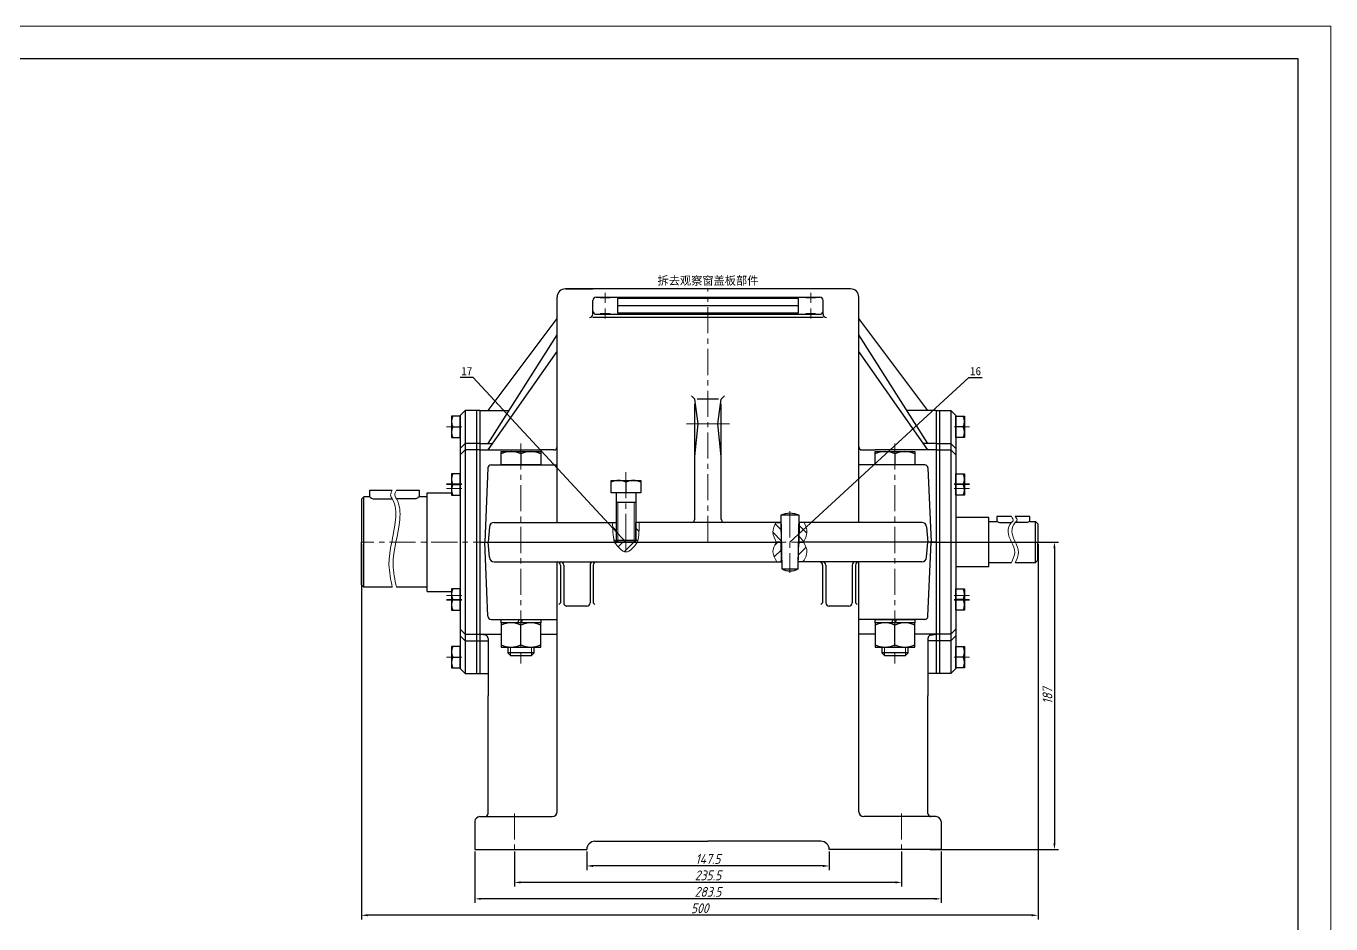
# Model space of a CAD drawing. Header units: millimetres. Extents: x 0 to 841, y 0 to 594.
# Drawn here: x 444.2 to 841, y 321 to 594 of the extents above; entities that cross this region are included whole.
import ezdxf
from ezdxf import colors
from ezdxf.entities.mleader import LeaderData, LeaderLine
from ezdxf.enums import TextEntityAlignment as Align
from ezdxf.math import Vec2, Vec3

# ---------------------------------------------------------------- set-up
doc = ezdxf.new("R2010")
doc.units = ezdxf.units.MM
doc.header["$LTSCALE"] = 0.25
doc.linetypes.add('CENTER', pattern=[50.8, 31.75, -6.35, 6.35, -6.35])
for name, color, linetype, lineweight in [('中心线', 1, 'CENTER', 15), ('剖面线', 4, 'Continuous', 15), ('尺寸', 3, 'Continuous', 15), ('文字', 7, 'Continuous', 15), ('标注', 7, 'Continuous', 15), ('粗实线', 7, 'Continuous', 30), ('细实线', 7, 'Continuous', 15)]:
    doc.layers.add(name, color=color, linetype=linetype, lineweight=lineweight)
doc.styles.add('fansong', font='simfang.ttf')
doc.styles.add('gbeitc', font='gbeitc.shx', dxfattribs={"bigfont": 'gbcbig.shx'})
doc.styles.get("Standard").update_dxf_attribs({"font": ''})
doc.styles.get('Standard').set_extended_font_data('SimSun')
doc.dimstyles.new('gbeitc', dxfattribs={"dimtxt": 3, "dimasz": 1.875, "dimexe": 1.25, "dimexo": 0.625, "dimtad": 1, "dimdec": 3, "dimlfac": 2, "dimdsep": 46, "dimtxsty": 'gbeitc', "dimcen": 2.5, "dimadec": 0, "dimazin": 0, "dimtfac": 1, "dimtdec": 3, "dimtmove": 0, "dimatfit": 3, "dimfxl": 1, "dimarcsym": 0})

# ---------------------------------------------------------------- blocks, each defined once
blk = doc.blocks.new('*D270')
at = {"layer": 'Defpoints', "color": 0, "transparency": 16777216}
for p in [(546.17, 437.08), (751.92, 437.08), (546.17, 323.58)]:
    blk.add_point(p, dxfattribs=at)
at = {"layer": '尺寸', "color": 0, "lineweight": -2, "transparency": 16777216}
for p, q in [((546.17, 436.46), (546.17, 322.33)), ((751.92, 436.46), (751.92, 322.33)), ((750.04, 323.58), (548.04, 323.58))]:
    blk.add_line(p, q, dxfattribs=at)
at = {"layer": '尺寸', "color": 0, "transparency": 16777216}
for points in [[(548.04, 323.9), (548.04, 323.27), (546.17, 323.58)], [(750.04, 323.9), (750.04, 323.27), (751.92, 323.58)]]:
    blk.add_solid(points, dxfattribs=at)
at = {"layer": '尺寸', "color": 0, "transparency": 16777216, "insert": (649.04, 325.71), "char_height": 3, "attachment_point": 5, "style": 'gbeitc'}
blk.add_mtext('500', dxfattribs=at)
blk = doc.blocks.new('*D271')
at = {"layer": 'Defpoints', "color": 0, "transparency": 16777216}
for p in [(718.42, 437.08), (718.42, 343.58), (756.92, 343.58)]:
    blk.add_point(p, dxfattribs=at)
at = {"layer": '尺寸', "color": 0, "lineweight": -2, "transparency": 16777216}
for p, q in [((719.04, 437.08), (758.17, 437.08)), ((756.92, 435.21), (756.92, 345.46)), ((719.04, 343.58), (758.17, 343.58))]:
    blk.add_line(p, q, dxfattribs=at)
at = {"layer": '尺寸', "color": 0, "transparency": 16777216}
for points in [[(756.6, 435.21), (757.23, 435.21), (756.92, 437.08)], [(756.6, 345.46), (757.23, 345.46), (756.92, 343.58)]]:
    blk.add_solid(points, dxfattribs=at)
at = {"layer": '尺寸', "color": 0, "transparency": 16777216, "insert": (754.79, 390.33), "char_height": 3, "attachment_point": 5, "rotation": 90, "style": 'gbeitc'}
blk.add_mtext('187', dxfattribs=at)
blk = doc.blocks.new('*D272')
at = {"layer": 'Defpoints', "color": 0, "transparency": 16777216}
for p in [(614.67, 343.58), (688.42, 343.58), (614.67, 338.58)]:
    blk.add_point(p, dxfattribs=at)
at = {"layer": '尺寸', "color": 0, "lineweight": -2, "transparency": 16777216}
for p, q in [((614.67, 342.96), (614.67, 337.33)), ((688.42, 342.96), (688.42, 337.33)), ((686.54, 338.58), (616.54, 338.58))]:
    blk.add_line(p, q, dxfattribs=at)
at = {"layer": '尺寸', "color": 0, "transparency": 16777216}
for points in [[(616.54, 338.9), (616.54, 338.27), (614.67, 338.58)], [(686.54, 338.9), (686.54, 338.27), (688.42, 338.58)]]:
    blk.add_solid(points, dxfattribs=at)
at = {"layer": '尺寸', "color": 0, "transparency": 16777216, "insert": (651.54, 340.71), "char_height": 3, "attachment_point": 5, "style": 'gbeitc'}
blk.add_mtext('147.5', dxfattribs=at)
blk = doc.blocks.new('*D273')
at = {"layer": 'Defpoints', "color": 0, "transparency": 16777216}
for p in [(592.67, 343.58), (710.42, 343.58), (592.67, 333.58)]:
    blk.add_point(p, dxfattribs=at)
at = {"layer": '尺寸', "color": 0, "lineweight": -2, "transparency": 16777216}
for p, q in [((592.67, 342.96), (592.67, 332.33)), ((710.42, 342.96), (710.42, 332.33)), ((708.54, 333.58), (594.54, 333.58))]:
    blk.add_line(p, q, dxfattribs=at)
at = {"layer": '尺寸', "color": 0, "transparency": 16777216}
for points in [[(594.54, 333.9), (594.54, 333.27), (592.67, 333.58)], [(708.54, 333.9), (708.54, 333.27), (710.42, 333.58)]]:
    blk.add_solid(points, dxfattribs=at)
at = {"layer": '尺寸', "color": 0, "transparency": 16777216, "insert": (651.54, 335.71), "char_height": 3, "attachment_point": 5, "style": 'gbeitc'}
blk.add_mtext('235.5', dxfattribs=at)
blk = doc.blocks.new('*D274')
at = {"layer": 'Defpoints', "color": 0, "transparency": 16777216}
for p in [(580.67, 343.58), (722.42, 343.58), (580.67, 328.58)]:
    blk.add_point(p, dxfattribs=at)
at = {"layer": '尺寸', "color": 0, "lineweight": -2, "transparency": 16777216}
for p, q in [((580.67, 342.96), (580.67, 327.33)), ((722.42, 342.96), (722.42, 327.33)), ((720.54, 328.58), (582.54, 328.58))]:
    blk.add_line(p, q, dxfattribs=at)
at = {"layer": '尺寸', "color": 0, "transparency": 16777216}
for points in [[(582.54, 328.9), (582.54, 328.27), (580.67, 328.58)], [(720.54, 328.9), (720.54, 328.27), (722.42, 328.58)]]:
    blk.add_solid(points, dxfattribs=at)
at = {"layer": '尺寸', "color": 0, "transparency": 16777216, "insert": (651.54, 330.71), "char_height": 3, "attachment_point": 5, "style": 'gbeitc'}
blk.add_mtext('283.5', dxfattribs=at)
blk = doc.blocks.new('_None')

msp = doc.modelspace()

# ---------------------------------------------------------------- hatches: boundary and pattern name
at = {"layer": '剖面线'}
h = msp.add_hatch(dxfattribs=at)
h.set_pattern_fill('ANSI31', color=256, scale=0.75, angle=90, style=0)
edge = h.paths.add_edge_path(flags=16)
edge.add_line((623.60417, 437.08333), (623.06147, 437.08333))
edge.add_arc((650.06147, 442.35417), 27.50967, 178.4811496, 191.0461338, ccw=False)
edge.add_line((622.56147, 443.08333), (623.60417, 443.08333))
edge.add_line((623.60417, 443.08333), (623.60417, 437.68333))
edge.add_line((623.60417, 437.68333), (623.60417, 437.08333))
h = msp.add_hatch(dxfattribs=at)
h.set_pattern_fill('ANSI31', color=256, scale=0.75, angle=90, style=0)
edge = h.paths.add_edge_path(flags=16)
edge.add_line((629.60417, 437.68333), (629.60417, 443.08333))
edge.add_line((629.60417, 443.08333), (630.64686, 443.08333))
edge.add_arc((603.14686, 442.35417), 27.50967, -11.0461338, 1.5188504, ccw=False)
edge.add_line((630.14686, 437.08333), (629.60417, 437.08333))
edge.add_line((629.60417, 437.08333), (629.60417, 437.68333))
h = msp.add_hatch(dxfattribs=at)
h.set_pattern_fill('ANSI31', color=256, scale=0.75, angle=90, style=0)
edge = h.paths.add_edge_path(flags=16)
edge.add_line((672.19617, 443.08333), (673.69617, 443.08333))
edge.add_line((673.69617, 443.08333), (673.81617, 437.08333))
edge.add_line((673.81617, 437.08333), (672.31617, 437.08333))
edge.add_spline(control_points=[(672.31617, 437.08333), (671.82551, 438.08045), (670.84976, 440.0634), (671.74907, 442.08052), (672.19617, 443.08333)], knot_values=[0, 0, 0, 0, 6.323192496, 12.57478701, 12.57478701, 12.57478701, 12.57478701], degree=3, periodic=0)
h = msp.add_hatch(dxfattribs=at)
h.set_pattern_fill('ANSI31', color=256, scale=0.75, angle=90, style=0)
edge = h.paths.add_edge_path(flags=16)
edge.add_line((680.76217, 443.08333), (679.26217, 443.08333))
edge.add_line((679.26217, 443.08333), (679.14217, 437.08333))
edge.add_line((679.14217, 437.08333), (680.64217, 437.08333))
edge.add_spline(control_points=[(680.64217, 437.08333), (681.13228, 438.08046), (682.10696, 440.06342), (681.20873, 442.08052), (680.76217, 443.08333)], knot_values=[0, 0, 0, 0, 6.322512077, 12.573501191, 12.573501191, 12.573501191, 12.573501191], degree=3, periodic=0)
h = msp.add_hatch(dxfattribs=at)
h.set_pattern_fill('ANSI31', color=256, scale=0.75, style=0)
edge = h.paths.add_edge_path(flags=16)
edge.add_spline(control_points=[(630.14686, 437.08333), (628.96596, 435.58333), (626.60417, 432.58333), (624.24237, 435.58333), (623.06147, 437.08333)], knot_values=[0, 0, 0, 0, 9.284541731, 18.569083462, 18.569083462, 18.569083462, 18.569083462], degree=3, periodic=0)
edge.add_line((623.06147, 437.08333), (630.14686, 437.08333))
h = msp.add_hatch(dxfattribs=at)
h.set_pattern_fill('ANSI31', color=256, scale=0.75, style=0)
edge = h.paths.add_edge_path(flags=16)
edge.add_line((672.43617, 431.08333), (673.93617, 431.08333))
edge.add_line((673.93617, 431.08333), (673.81617, 437.08333))
edge.add_line((673.81617, 437.08333), (672.31617, 437.08333))
edge.add_spline(control_points=[(672.31617, 437.08333), (671.81004, 436.08024), (670.7914, 434.0614), (671.88563, 432.08016), (672.43617, 431.08333)], knot_values=[0, 0, 0, 0, 6.322512077, 12.724750202, 12.724750202, 12.724750202, 12.724750202], degree=3, periodic=0)
h = msp.add_hatch(dxfattribs=at)
h.set_pattern_fill('ANSI31', color=256, scale=0.75, style=0)
edge = h.paths.add_edge_path(flags=16)
edge.add_line((680.52217, 431.08333), (679.02217, 431.08333))
edge.add_line((679.02217, 431.08333), (679.14217, 437.08333))
edge.add_line((679.14217, 437.08333), (680.64217, 437.08333))
edge.add_spline(control_points=[(680.64217, 437.08333), (681.14883, 436.08024), (682.16855, 434.06139), (681.07325, 432.08016), (680.52217, 431.08333)], knot_values=[0, 0, 0, 0, 6.323192496, 12.726183414, 12.726183414, 12.726183414, 12.726183414], degree=3, periodic=0)

# ---------------------------------------------------------------- linework, layer by layer
at = {"layer": '中心线'}
for p, q in [((620.29167, 512.85355), (620.29167, 509.85355)), ((651.54167, 437.08333), (651.54167, 514.08333)), ((682.79167, 512.85355), (682.79167, 509.85355)), ((621.79167, 511.35355), (618.79167, 511.35355)), ((620.29167, 508.07094), (620.29167, 505.07094)), ((684.29167, 511.35355), (681.29167, 511.35355)), ((682.79167, 508.07094), (682.79167, 505.07094)), ((621.79167, 506.57094), (618.79167, 506.57094)), ((684.29167, 506.57094), (681.29167, 506.57094)), ((651.54167, 473.08333), (645.04167, 473.08333)), ((658.04167, 473.08333), (651.54167, 473.08333)), ((572.01667, 472.08333), (576.66667, 472.08333)), ((731.06667, 472.08333), (726.41667, 472.08333)), ((594.66667, 467.08333), (594.66667, 400.13333)), ((708.41667, 467.08333), (708.41667, 400.13333)), ((626.60417, 458.33333), (626.60417, 434.58333)), ((572.01667, 454.761), (576.66667, 454.761)), ((572.01667, 454.58333), (576.66667, 454.58333)), ((572.01667, 453.34679), (576.66667, 453.34679)), ((731.06667, 454.761), (726.41667, 454.761)), ((731.06667, 454.58333), (726.41667, 454.58333)), ((731.06667, 453.34679), (726.41667, 453.34679)), ((676.47917, 446.43333), (676.47917, 427.73333)), ((626.60417, 436.08333), (626.60417, 444.08333)), ((651.54167, 437.08333), (546.16667, 437.08333)), ((651.54167, 437.08333), (751.91667, 437.08333)), ((572.01667, 420.81988), (576.66667, 420.81988)), ((731.06667, 420.81988), (726.41667, 420.81988)), ((572.01667, 419.58333), (576.66667, 419.58333)), ((572.01667, 419.40566), (576.66667, 419.40566)), ((731.06667, 419.58333), (726.41667, 419.58333)), ((731.06667, 419.40566), (726.41667, 419.40566)), ((572.01667, 402.08333), (576.66667, 402.08333)), ((731.06667, 402.08333), (726.41667, 402.08333)), ((592.66667, 354.58333), (592.66667, 342.58333)), ((710.41667, 354.58333), (710.41667, 342.58333))]:
    msp.add_line(p, q, dxfattribs=at)
at = {"layer": '文字'}
for p, q in [((841, 594), (0, 594)), ((841, 0), (841, 594))]:
    msp.add_line(p, q, dxfattribs=at)
at = {"layer": '粗实线'}
for p, q in [((831, 584), (25, 584)), ((831, 10), (831, 584)), ((608.16667, 514.08333), (616.54167, 514.08333)), ((694.91667, 514.08333), (608.16667, 514.08333)), ((694.91667, 514.08333), (686.54167, 514.08333)), ((605.66667, 443.08333), (605.66667, 511.58333)), ((616.54167, 506.35355), (616.54167, 510.57094)), ((617.54167, 511.57094), (685.54167, 511.57094)), ((679.04167, 511.13616), (624.04167, 511.13616)), ((624.04167, 511.13616), (624.04167, 506.78834)), ((679.04167, 508.96225), (624.04167, 508.96225)), ((679.04167, 506.78834), (679.04167, 511.13616)), ((686.54167, 506.35355), (686.54167, 510.57094)), ((697.41667, 443.08333), (697.41667, 511.58333)), ((584.66667, 477.08333), (605.66667, 505.08333)), ((686.54167, 505.35355), (616.54167, 505.35355)), ((617.54167, 506.35355), (685.54167, 506.35355)), ((624.04167, 506.78834), (679.04167, 506.78834)), ((718.41667, 477.08333), (697.41667, 505.08333)), ((584.66667, 467.08333), (605.66667, 500.08333)), ((718.41667, 467.08333), (697.41667, 500.08333)), ((584.66667, 465.08333), (605.66667, 495.08333)), ((584.66667, 465.08333), (605.66667, 495.08333)), ((718.41667, 465.08333), (697.41667, 495.08333)), ((718.41667, 465.08333), (697.41667, 495.08333)), ((647.54167, 480.58333), (646.54167, 481.58333)), ((648.54167, 473.08333), (647.54167, 480.58333)), ((651.54167, 480.58333), (648.29167, 480.58333)), ((654.79167, 480.58333), (651.54167, 480.58333)), ((654.54167, 473.08333), (655.54167, 480.58333)), ((655.54167, 480.58333), (656.54167, 481.58333)), ((577.66667, 477.08333), (576.16667, 475.58333)), ((581.16667, 477.08333), (577.66667, 477.08333)), ((577.66667, 477.08333), (577.66667, 397.08333)), ((582.16667, 477.08333), (581.16667, 477.08333)), ((581.16667, 477.08333), (581.16667, 397.08333)), ((582.16667, 477.08333), (591.0303, 477.08333)), ((582.16667, 477.08333), (582.16667, 437.08333)), ((647.54167, 444.08333), (647.54167, 479.08333)), ((655.54167, 444.08333), (655.54167, 479.08333)), ((720.91667, 477.08333), (712.05303, 477.08333)), ((720.91667, 477.08333), (720.91667, 437.08333)), ((720.91667, 477.08333), (721.91667, 477.08333)), ((721.91667, 477.08333), (725.41667, 477.08333)), ((721.91667, 477.08333), (721.91667, 397.08333)), ((725.41667, 477.08333), (726.91667, 475.58333)), ((725.41667, 477.08333), (725.41667, 397.08333)), ((576.16667, 475.33333), (573.51667, 475.33333)), ((573.51667, 475.33333), (573.51667, 468.83333)), ((576.16667, 475.58333), (576.16667, 398.58333)), ((576.16667, 472.08333), (576.16667, 475.33333)), ((647.54167, 463.08333), (648.54167, 473.08333)), ((655.54167, 463.08333), (654.54167, 473.08333)), ((726.91667, 475.58333), (726.91667, 398.58333)), ((726.91667, 472.08333), (726.91667, 475.33333)), ((726.91667, 475.33333), (729.56667, 475.33333)), ((729.56667, 475.33333), (729.56667, 468.83333)), ((573.51667, 468.83333), (576.16667, 468.83333)), ((573.90528, 472.08333), (576.16667, 472.08333)), ((576.16667, 468.83333), (576.16667, 472.08333)), ((726.91667, 468.83333), (726.91667, 472.08333)), ((729.17805, 472.08333), (726.91667, 472.08333)), ((729.56667, 468.83333), (726.91667, 468.83333)), ((577.66667, 467.08333), (576.16667, 465.58333)), ((577.66667, 465.08333), (576.16667, 463.58333)), ((581.16667, 467.08333), (577.66667, 467.08333)), ((581.16667, 465.08333), (577.66667, 465.08333)), ((582.16667, 467.08333), (581.16667, 467.08333)), ((582.16667, 465.08333), (581.16667, 465.08333)), ((582.16667, 467.08333), (586.06667, 467.08333)), ((582.16667, 465.08333), (588.66667, 465.08333)), ((588.66667, 465.08333), (600.66667, 465.08333)), ((588.66667, 460.58333), (588.66667, 464.58333)), ((588.66667, 464.58333), (600.66667, 464.58333)), ((604.66667, 465.08333), (600.66667, 465.08333)), ((600.66667, 464.58333), (600.66667, 460.58333)), ((605.66667, 466.08333), (605.66667, 466.08333)), ((697.41667, 466.08333), (697.41667, 466.08333)), ((698.41667, 465.08333), (702.41667, 465.08333)), ((714.41667, 465.08333), (702.41667, 465.08333)), ((702.41667, 460.58333), (702.41667, 464.58333)), ((702.41667, 464.58333), (714.41667, 464.58333)), ((720.91667, 465.08333), (714.41667, 465.08333)), ((714.41667, 464.58333), (714.41667, 460.58333)), ((720.91667, 467.08333), (717.01667, 467.08333)), ((720.91667, 467.08333), (721.91667, 467.08333)), ((720.91667, 465.08333), (721.91667, 465.08333)), ((721.91667, 467.08333), (725.41667, 467.08333)), ((721.91667, 465.08333), (725.41667, 465.08333)), ((725.41667, 467.08333), (726.91667, 465.58333)), ((725.41667, 465.08333), (726.91667, 463.58333)), ((585.62502, 460.58333), (594.66667, 460.58333)), ((594.66667, 460.58333), (588.66667, 460.58333)), ((594.66667, 463.86589), (594.66667, 460.58333)), ((594.66667, 460.58333), (605.66667, 460.58333)), ((600.66667, 460.58333), (594.66667, 460.58333)), ((708.41667, 460.58333), (697.41667, 460.58333)), ((708.41667, 460.58333), (702.41667, 460.58333)), ((708.41667, 463.86589), (708.41667, 460.58333)), ((717.45831, 460.58333), (708.41667, 460.58333)), ((714.41667, 460.58333), (708.41667, 460.58333)), ((576.16667, 457.83333), (573.51667, 457.83333)), ((573.51667, 457.83333), (573.51667, 451.33333)), ((576.16667, 454.58333), (576.16667, 457.83333)), ((584.62592, 459.62585), (583.66667, 437.08333)), ((718.45741, 459.62585), (719.41667, 437.08333)), ((726.91667, 454.58333), (726.91667, 457.83333)), ((726.91667, 457.83333), (729.56667, 457.83333)), ((729.56667, 457.83333), (729.56667, 451.33333)), ((548.66667, 450.83333), (548.66667, 452.83333)), ((548.66667, 452.83333), (555.52987, 452.83333)), ((556.80346, 452.83333), (563.66667, 452.83333)), ((563.66667, 452.83333), (563.66667, 450.83333)), ((573.90528, 454.58333), (576.16667, 454.58333)), ((576.16667, 451.33333), (576.16667, 454.58333)), ((622.10417, 452.08333), (622.10417, 455.83333)), ((622.10417, 455.83333), (631.10417, 455.83333)), ((626.60417, 455.29525), (626.60417, 452.08333)), ((631.10417, 455.83333), (631.10417, 452.08333)), ((726.91667, 451.33333), (726.91667, 454.58333)), ((729.17805, 454.58333), (726.91667, 454.58333)), ((546.91667, 450.83333), (546.16667, 450.08333)), ((546.16667, 450.08333), (546.16667, 437.08333)), ((548.66667, 450.83333), (546.91667, 450.83333)), ((546.91667, 423.33333), (546.91667, 450.83333)), ((549.66667, 450.23866), (555.52987, 450.23866)), ((562.66667, 450.23866), (556.80346, 450.23866)), ((566.16667, 450.83333), (563.66667, 450.83333)), ((566.16667, 452.08333), (573.51667, 452.08333)), ((566.16667, 422.08333), (566.16667, 452.08333)), ((573.51667, 451.33333), (576.16667, 451.33333)), ((626.60417, 452.08333), (622.10417, 452.08333)), ((623.60417, 452.08333), (623.60417, 437.58333)), ((629.60417, 449.08333), (623.60417, 449.08333)), ((631.10417, 452.08333), (626.60417, 452.08333)), ((629.60417, 452.08333), (629.60417, 437.58333)), ((729.56667, 451.33333), (726.91667, 451.33333)), ((679.30517, 445.23333), (673.65317, 445.23333)), ((673.65317, 445.23333), (673.97917, 428.93333)), ((678.97917, 428.93333), (679.30517, 445.23333)), ((736.91667, 444.58333), (726.91667, 444.58333)), ((736.91667, 429.58333), (736.91667, 444.58333)), ((743.82472, 444.83333), (739.41667, 444.83333)), ((739.41667, 444.83333), (739.41667, 443.33333)), ((749.41667, 444.83333), (745.00861, 444.83333)), ((749.41667, 443.33333), (749.41667, 444.83333)), ((585.05205, 441.7079), (584.66667, 437.08333)), ((586.54687, 443.08333), (623.60417, 443.08333)), ((623.60417, 443.08333), (623.60417, 437.68333)), ((673.47917, 443.08333), (629.60417, 443.08333)), ((629.60417, 437.68333), (629.60417, 443.08333)), ((672.19617, 443.08333), (673.69617, 443.08333)), ((673.69617, 443.08333), (673.81617, 437.08333)), ((679.26217, 443.08333), (679.14217, 437.08333)), ((680.76217, 443.08333), (679.26217, 443.08333)), ((716.53647, 443.08333), (679.47917, 443.08333)), ((718.03129, 441.7079), (718.41667, 437.08333)), ((736.91667, 443.33333), (739.41667, 443.33333)), ((740.41667, 443.00469), (743.82472, 443.00469)), ((748.41667, 443.00469), (745.00861, 443.00469)), ((749.41667, 443.33333), (751.16667, 443.33333)), ((751.16667, 443.33333), (751.91667, 442.58333)), ((751.16667, 430.83333), (751.16667, 443.33333)), ((751.91667, 442.58333), (751.91667, 437.08333)), ((546.16667, 424.08333), (546.16667, 437.08333)), ((582.16667, 437.08333), (582.16667, 409.08333)), ((582.16667, 437.08333), (673.47917, 437.08333)), ((584.62592, 414.54082), (583.66667, 437.08333)), ((585.05205, 432.45877), (584.66667, 437.08333)), ((623.60417, 437.58333), (624.10417, 437.08333)), ((629.60417, 437.58333), (623.60417, 437.58333)), ((629.60417, 437.08333), (623.60417, 437.08333)), ((629.10417, 437.08333), (624.10417, 437.08333)), ((629.60417, 437.58333), (629.10417, 437.08333)), ((673.81617, 437.08333), (672.31617, 437.08333)), ((673.81617, 437.08333), (672.31617, 437.08333)), ((673.93617, 431.08333), (673.81617, 437.08333)), ((679.02217, 431.08333), (679.14217, 437.08333)), ((679.14217, 437.08333), (680.64217, 437.08333)), ((679.14217, 437.08333), (680.64217, 437.08333)), ((720.91667, 437.08333), (679.47917, 437.08333)), ((718.03129, 432.45877), (718.41667, 437.08333)), ((718.45741, 414.54082), (719.41667, 437.08333)), ((720.91667, 437.08333), (720.91667, 409.08333)), ((751.91667, 431.58333), (751.91667, 437.08333)), ((586.54687, 431.08333), (673.47917, 431.08333)), ((605.66667, 355.08333), (605.66667, 431.08333)), ((606.66667, 430.08333), (606.66667, 418.58333)), ((607.66667, 430.08333), (607.66667, 418.58333)), ((615.66667, 430.08333), (615.66667, 418.58333)), ((616.66667, 430.08333), (616.66667, 418.58333)), ((672.43617, 431.08333), (673.93617, 431.08333)), ((673.97917, 428.93333), (678.97917, 428.93333)), ((680.52217, 431.08333), (679.02217, 431.08333)), ((716.53647, 431.08333), (679.47917, 431.08333)), ((686.41667, 430.08333), (686.41667, 418.58333)), ((687.41667, 430.08333), (687.41667, 418.58333)), ((695.41667, 430.08333), (695.41667, 418.58333)), ((696.41667, 430.08333), (696.41667, 418.58333)), ((697.41667, 355.08333), (697.41667, 431.08333)), ((736.91667, 429.58333), (726.91667, 429.58333)), ((736.91667, 430.83333), (743.82472, 430.83333)), ((745.00861, 430.83333), (751.16667, 430.83333)), ((751.16667, 430.83333), (751.91667, 431.58333)), ((546.91667, 423.33333), (546.16667, 424.08333)), ((555.52987, 423.33333), (546.91667, 423.33333)), ((566.16667, 423.33333), (556.80346, 423.33333)), ((566.16667, 422.08333), (573.51667, 422.08333)), ((576.16667, 422.83333), (573.51667, 422.83333)), ((573.51667, 422.83333), (573.51667, 416.33333)), ((576.16667, 419.58333), (576.16667, 422.83333)), ((726.91667, 419.58333), (726.91667, 422.83333)), ((726.91667, 422.83333), (729.56667, 422.83333)), ((729.56667, 422.83333), (729.56667, 416.33333)), ((573.90528, 419.58333), (576.16667, 419.58333)), ((576.16667, 416.33333), (576.16667, 419.58333)), ((606.66667, 418.58333), (606.16667, 418.08333)), ((611.66667, 417.58333), (608.66667, 417.58333)), ((614.66667, 417.58333), (611.66667, 417.58333)), ((616.66667, 418.58333), (617.16667, 418.08333)), ((686.41667, 418.58333), (685.91667, 418.08333)), ((691.41667, 417.58333), (688.41667, 417.58333)), ((694.41667, 417.58333), (691.41667, 417.58333)), ((696.41667, 418.58333), (696.91667, 418.08333)), ((726.91667, 416.33333), (726.91667, 419.58333)), ((729.17805, 419.58333), (726.91667, 419.58333)), ((573.51667, 416.33333), (576.16667, 416.33333)), ((585.62502, 413.58333), (594.66667, 413.58333)), ((588.61667, 412.53333), (588.61667, 413.58333)), ((588.61667, 413.58333), (600.71667, 413.58333)), ((594.16667, 413.58333), (593.64167, 412.53333)), ((594.66667, 413.58333), (605.66667, 413.58333)), ((594.66667, 412.53333), (595.19167, 413.58333)), ((600.71667, 413.58333), (600.71667, 412.53333)), ((708.41667, 413.58333), (697.41667, 413.58333)), ((702.36667, 412.53333), (702.36667, 413.58333)), ((702.36667, 413.58333), (714.46667, 413.58333)), ((707.91667, 413.58333), (707.39167, 412.53333)), ((717.45831, 413.58333), (708.41667, 413.58333)), ((708.41667, 412.53333), (708.94167, 413.58333)), ((714.46667, 413.58333), (714.46667, 412.53333)), ((729.56667, 416.33333), (726.91667, 416.33333)), ((576.16667, 410.58333), (577.66667, 409.08333)), ((577.66667, 409.08333), (581.16667, 409.08333)), ((581.16667, 409.08333), (582.16667, 409.08333)), ((582.16667, 409.08333), (588.66667, 409.08333)), ((582.16667, 409.08333), (582.16667, 407.08333)), ((582.16667, 409.08333), (582.16667, 397.08333)), ((583.86278, 408.74411), (582.16667, 409.08333)), ((600.71667, 412.53333), (588.61667, 412.53333)), ((594.66667, 412.53333), (588.66667, 412.53333)), ((588.66667, 412.53333), (588.66667, 405.13333)), ((600.66667, 412.53333), (594.66667, 412.53333)), ((594.66667, 405.85077), (594.66667, 411.81589)), ((600.66667, 405.13333), (600.66667, 412.53333)), ((600.66667, 409.08333), (605.66667, 409.08333)), ((605.66667, 409.08333), (605.66667, 409.08333)), ((702.41667, 409.08333), (697.41667, 409.08333)), ((697.41667, 409.08333), (697.41667, 409.08333)), ((714.46667, 412.53333), (702.36667, 412.53333)), ((708.41667, 412.53333), (702.41667, 412.53333)), ((702.41667, 412.53333), (702.41667, 405.13333)), ((714.41667, 412.53333), (708.41667, 412.53333)), ((708.41667, 405.85077), (708.41667, 411.81589)), ((714.41667, 405.13333), (714.41667, 412.53333)), ((720.91667, 409.08333), (714.41667, 409.08333)), ((719.22055, 408.74411), (720.91667, 409.08333)), ((720.91667, 409.08333), (720.91667, 407.08333)), ((720.91667, 409.08333), (720.91667, 397.08333)), ((721.91667, 409.08333), (720.91667, 409.08333)), ((725.41667, 409.08333), (721.91667, 409.08333)), ((726.91667, 410.58333), (725.41667, 409.08333)), ((576.16667, 405.33333), (573.51667, 405.33333)), ((573.51667, 405.33333), (573.51667, 398.83333)), ((576.16667, 408.58333), (577.66667, 407.08333)), ((576.16667, 402.08333), (576.16667, 405.33333)), ((577.66667, 407.08333), (581.16667, 407.08333)), ((581.16667, 407.08333), (582.16667, 407.08333)), ((582.16667, 407.08333), (584.66667, 407.08333)), ((584.66667, 407.76353), (584.66667, 390.33333)), ((584.66667, 407.08333), (584.66667, 407.08333)), ((588.66667, 405.13333), (600.66667, 405.13333)), ((590.66667, 405.13333), (590.66667, 403.43333)), ((598.66667, 403.43333), (598.66667, 405.13333)), ((702.41667, 405.13333), (714.41667, 405.13333)), ((704.41667, 405.13333), (704.41667, 403.43333)), ((712.41667, 403.43333), (712.41667, 405.13333)), ((718.41667, 407.76353), (718.41667, 390.33333)), ((720.91667, 407.08333), (718.41667, 407.08333)), ((718.41667, 407.08333), (718.41667, 407.08333)), ((721.91667, 407.08333), (720.91667, 407.08333)), ((725.41667, 407.08333), (721.91667, 407.08333)), ((726.91667, 408.58333), (725.41667, 407.08333)), ((726.91667, 402.08333), (726.91667, 405.33333)), ((726.91667, 405.33333), (729.56667, 405.33333)), ((729.56667, 405.33333), (729.56667, 398.83333)), ((573.90528, 402.08333), (576.16667, 402.08333)), ((576.16667, 398.83333), (576.16667, 402.08333)), ((590.66667, 403.43333), (591.46667, 402.63333)), ((598.66667, 403.43333), (590.66667, 403.43333)), ((591.46667, 402.63333), (597.86667, 402.63333)), ((597.86667, 402.63333), (598.66667, 403.43333)), ((704.41667, 403.43333), (705.21667, 402.63333)), ((712.41667, 403.43333), (704.41667, 403.43333)), ((705.21667, 402.63333), (711.61667, 402.63333)), ((711.61667, 402.63333), (712.41667, 403.43333)), ((726.91667, 398.83333), (726.91667, 402.08333)), ((729.17805, 402.08333), (726.91667, 402.08333)), ((573.51667, 398.83333), (576.16667, 398.83333)), ((576.16667, 398.58333), (577.66667, 397.08333)), ((577.66667, 397.08333), (581.16667, 397.08333)), ((581.16667, 397.08333), (582.16667, 397.08333)), ((582.16667, 397.08333), (584.66667, 397.08333)), ((720.91667, 397.08333), (718.41667, 397.08333)), ((721.91667, 397.08333), (720.91667, 397.08333)), ((725.41667, 397.08333), (721.91667, 397.08333)), ((726.91667, 398.58333), (725.41667, 397.08333)), ((729.56667, 398.83333), (726.91667, 398.83333)), ((584.66667, 354.58333), (584.66667, 390.33333)), ((718.41667, 354.58333), (718.41667, 390.33333)), ((582.16667, 353.58333), (604.16667, 353.58333)), ((583.66667, 353.58333), (583.66667, 353.58333)), ((604.16667, 353.58333), (604.16667, 353.58333)), ((698.91667, 353.58333), (698.91667, 353.58333)), ((720.91667, 353.58333), (698.91667, 353.58333)), ((719.41667, 353.58333), (719.41667, 353.58333)), ((580.66667, 352.08333), (580.66667, 343.58333)), ((722.41667, 352.08333), (722.41667, 343.58333)), ((617.16667, 346.08333), (651.54167, 346.08333)), ((685.91667, 346.08333), (651.54167, 346.08333)), ((580.66667, 343.58333), (614.66667, 343.58333)), ((614.66667, 343.58333), (614.66667, 343.58333)), ((722.41667, 343.58333), (688.41667, 343.58333)), ((688.41667, 343.58333), (688.41667, 343.58333))]:
    msp.add_line(p, q, dxfattribs=at)
for centre, radius, start, end in [((608.16667, 511.58333), 2.5, 90, 180), ((694.91667, 511.58333), 2.5, 0, 90), ((617.54167, 510.57094), 1, 90, 180), ((685.54167, 510.57094), 1, 0, 90), ((615.54167, 506.35355), 1, 270, 0), ((617.54167, 507.35355), 1, 180, 270), ((685.54167, 507.35355), 1, 270, 0), ((687.54167, 506.35355), 1, 180, 270), ((577.10847, 473.70833), 3.59181, 153.1010489, 206.8989511), ((725.97486, 473.70833), 3.59181, 333.1010489, 26.8989511), ((577.10847, 470.45833), 3.59181, 153.1010489, 206.8989511), ((725.97486, 470.45833), 3.59181, 333.1010489, 26.8989511), ((591.66667, 457.9523), 6.63103, 63.1010489, 116.8989511), ((597.66667, 457.9523), 6.63103, 63.1010489, 116.8989511), ((604.66667, 466.08333), 1, 270, 0), ((698.41667, 466.08333), 1, 180, 270), ((705.41667, 457.9523), 6.63103, 63.1010489, 116.8989511), ((711.41667, 457.9523), 6.63103, 63.1010489, 116.8989511), ((585.62502, 459.58333), 1, 90, 177.5633518), ((717.45831, 459.58333), 1, 2.4366482, 90), ((577.10847, 456.20833), 3.59181, 153.1010489, 206.8989511), ((725.97486, 456.20833), 3.59181, 333.1010489, 26.8989511), ((577.10847, 452.95833), 3.59181, 153.1010489, 206.8989511), ((624.35417, 450.86006), 4.97327, 63.1010489, 116.8989511), ((628.85417, 450.86006), 4.97327, 63.1010489, 116.8989511), ((725.97486, 452.95833), 3.59181, 333.1010489, 26.8989511), ((676.47917, 438.8781), 6.95523, 66.0265706, 113.9734294), ((586.54687, 441.58333), 1.5, 90, 175.2363583), ((646.54167, 444.08333), 1, 270, 0), ((656.54167, 444.08333), 1, 180, 270), ((716.53647, 441.58333), 1.5, 4.7636417, 90), ((586.54687, 432.58333), 1.5, 184.7636417, 270), ((605.66667, 430.08333), 1, 0, 90), ((606.66667, 430.08333), 1, 0, 90), ((616.66667, 430.08333), 1, 90, 180), ((617.66667, 430.08333), 1, 90, 180), ((676.47917, 433.84167), 5.50833, 243.0085334, 296.9914666), ((685.41667, 430.08333), 1, 0, 90), ((686.41667, 430.08333), 1, 0, 90), ((696.41667, 430.08333), 1, 90, 180), ((697.41667, 430.08333), 1, 90, 180), ((716.53647, 432.58333), 1.5, 270, 355.2363583), ((577.10847, 421.20833), 3.59181, 153.1010489, 206.8989511), ((725.97486, 421.20833), 3.59181, 333.1010489, 26.8989511), ((577.10847, 417.95833), 3.59181, 153.1010489, 206.8989511), ((608.66667, 418.58333), 1, 180, 270), ((614.66667, 418.58333), 1, 270, 0), ((688.41667, 418.58333), 1, 180, 270), ((694.41667, 418.58333), 1, 270, 0), ((725.97486, 417.95833), 3.59181, 333.1010489, 26.8989511), ((585.62502, 414.58333), 1, 182.4366482, 270), ((717.45831, 414.58333), 1, 270, 357.5633518), ((591.66667, 405.9023), 6.63103, 63.1010489, 116.8989511), ((597.66667, 405.9023), 6.63103, 63.1010489, 116.8989511), ((705.41667, 405.9023), 6.63103, 63.1010489, 116.8989511), ((711.41667, 405.9023), 6.63103, 63.1010489, 116.8989511), ((577.10847, 403.70833), 3.59181, 153.1010489, 206.8989511), ((583.66667, 407.76353), 1, 0, 78.6900675), ((591.66667, 411.76436), 6.63103, 243.1010489, 296.8989511), ((597.66667, 411.76436), 6.63103, 243.1010489, 296.8989511), ((705.41667, 411.76436), 6.63103, 243.1010489, 296.8989511), ((711.41667, 411.76436), 6.63103, 243.1010489, 296.8989511), ((719.41667, 407.76353), 1, 101.3099325, 180), ((725.97486, 403.70833), 3.59181, 333.1010489, 26.8989511), ((577.10847, 400.45833), 3.59181, 153.1010489, 206.8989511), ((725.97486, 400.45833), 3.59181, 333.1010489, 26.8989511), ((582.16667, 352.08333), 1.5, 90, 180), ((583.66667, 354.58333), 1, 270, 0), ((604.16667, 355.08333), 1.5, 270, 0), ((698.91667, 355.08333), 1.5, 180, 270), ((719.41667, 354.58333), 1, 180, 270), ((720.91667, 352.08333), 1.5, 0, 90), ((617.16667, 343.58333), 2.5, 90, 180), ((685.91667, 343.58333), 2.5, 0, 90)]:
    msp.add_arc(centre, radius, start, end, dxfattribs=at)
for points, knots in [([(548.66667, 450.83333), (548.82298, 450.67644), (549.10685, 450.39152), (549.49311, 450.28605), (549.66667, 450.23866)], [0, 0, 0, 0, 1.301206324, 2.362955373, 2.362955373, 2.362955373, 2.362955373]), ([(563.66667, 450.83333), (563.51035, 450.67644), (563.22648, 450.39152), (562.84022, 450.28605), (562.66667, 450.23866)], [0, 0, 0, 0, 1.301206324, 2.362955373, 2.362955373, 2.362955373, 2.362955373]), ([(739.41667, 443.33333), (739.57987, 443.24596), (739.8942, 443.07767), (740.24703, 443.02839), (740.41667, 443.00469)], [0, 0, 0, 0, 1.100767365, 2.120022787, 2.120022787, 2.120022787, 2.120022787]), ([(749.41667, 443.33333), (749.25346, 443.24596), (748.93913, 443.07767), (748.5863, 443.02839), (748.41667, 443.00469)], [0, 0, 0, 0, 1.100767365, 2.120022787, 2.120022787, 2.120022787, 2.120022787])]:
    msp.add_open_spline(points, degree=3, knots=knots, dxfattribs=at)
at = {"layer": '细实线'}
for p, q in [((624.10417, 437.08333), (624.10417, 449.08333)), ((629.10417, 437.08333), (629.10417, 449.08333)), ((622.56147, 443.08333), (623.60417, 443.08333)), ((629.60417, 443.08333), (630.64686, 443.08333)), ((623.60417, 437.08333), (623.06147, 437.08333)), ((630.14686, 437.08333), (623.06147, 437.08333)), ((623.60417, 437.08333), (623.60417, 437.68333)), ((629.60417, 437.68333), (629.60417, 437.08333)), ((630.14686, 437.08333), (629.60417, 437.08333)), ((591.46667, 402.63333), (591.46667, 405.13333)), ((597.86667, 402.63333), (597.86667, 405.13333)), ((705.21667, 402.63333), (705.21667, 405.13333)), ((711.61667, 402.63333), (711.61667, 405.13333))]:
    msp.add_line(p, q, dxfattribs=at)
for centre, start, end in [((650.06147, 442.35417), 178.4811496, 191.0461338), ((603.14686, 442.35417), 348.9538662, 1.5188504)]:
    msp.add_arc(centre, 27.50967, start, end, dxfattribs=at)
for points, knots in [([(555.52987, 452.83333), (555.24919, 452.32636), (554.75486, 451.43351), (556.61547, 448.71468), (556.89533, 441.31836), (553.61038, 432.5226), (555.05, 425.63065), (555.52987, 423.33333)], [0, 0, 0, 0, 3.16227766, 5.569200731, 18.288075822, 46.077462285, 59.972155517, 59.972155517, 59.972155517, 59.972155517]), ([(556.80346, 452.83333), (556.52278, 452.32636), (556.02845, 451.43351), (557.88906, 448.71468), (558.16892, 441.31836), (554.88397, 432.5226), (556.32359, 425.63065), (556.80346, 423.33333)], [0, 0, 0, 0, 3.16227766, 5.569200731, 18.288075822, 46.077462285, 59.972155517, 59.972155517, 59.972155517, 59.972155517]), ([(743.82472, 444.83333), (744.14379, 444.38864), (744.64409, 443.69134), (743.14271, 442.5107), (742.10037, 438.90834), (745.79818, 435.02342), (744.31809, 431.88085), (743.82472, 430.83333)], [0, 0, 0, 0, 2.692582404, 4.222059, 10.161630447, 23.286035195, 29.848237569, 29.848237569, 29.848237569, 29.848237569]), ([(745.00861, 444.83333), (745.32768, 444.38864), (745.82798, 443.69134), (744.3266, 442.5107), (743.28426, 438.90834), (746.98207, 435.02342), (745.50198, 431.88085), (745.00861, 430.83333)], [0, 0, 0, 0, 2.692582404, 4.222059, 10.161630447, 23.286035195, 29.848237569, 29.848237569, 29.848237569, 29.848237569]), ([(672.31617, 437.08333), (671.82551, 438.08045), (670.84976, 440.0634), (671.74907, 442.08052), (672.19617, 443.08333)], [0, 0, 0, 0, 6.323192496, 12.57478701, 12.57478701, 12.57478701, 12.57478701]), ([(680.64217, 437.08333), (681.13228, 438.08046), (682.10696, 440.06342), (681.20873, 442.08052), (680.76217, 443.08333)], [0, 0, 0, 0, 6.322512077, 12.573501191, 12.573501191, 12.573501191, 12.573501191]), ([(672.31617, 437.08333), (671.81004, 436.08024), (670.7914, 434.0614), (671.88563, 432.08016), (672.43617, 431.08333)], [0, 0, 0, 0, 6.322512077, 12.724750202, 12.724750202, 12.724750202, 12.724750202]), ([(680.64217, 437.08333), (681.14883, 436.08024), (682.16855, 434.06139), (681.07325, 432.08016), (680.52217, 431.08333)], [0, 0, 0, 0, 6.323192496, 12.726183414, 12.726183414, 12.726183414, 12.726183414])]:
    msp.add_open_spline(points, degree=3, knots=knots, dxfattribs=at)
msp.add_open_spline([(630.14686, 437.08333), (628.96596, 435.58333), (626.60417, 432.58333), (624.24237, 435.58333), (623.06147, 437.08333)], degree=3, dxfattribs=at)

# ---------------------------------------------------------------- texts
at = {"layer": '文字', "style": 'fansong'}
for s, p in [('拆去观察窗盖板部件', (651.54167, 516.58333)), ('17', (578.16667, 489.08333)), ('16', (732.91667, 489.08333))]:
    msp.add_text(s, height=2.5, dxfattribs=at).set_placement(p, align=Align.MIDDLE_CENTER)

# ---------------------------------------------------------------- dimensions: what is measured, and where the dimension line sits
at = {"layer": '尺寸'}
dim = msp.add_linear_dim(base=(546.16667, 323.58333), p1=(751.91667, 437.08333), p2=(546.16667, 437.08333), text='500', dimstyle='gbeitc', override={"dimtxt": 3, "dimdec": 3, "dimpost": '<>'}, dxfattribs=at)
dim.commit()
dim.dimension.update_dxf_attribs({"geometry": '*D270', "text_midpoint": (649.04167, 325.70833)})
dim = msp.add_linear_dim(base=(756.91667, 343.58333), p1=(718.41667, 437.08333), p2=(718.41667, 343.58333), angle=90, dimstyle='gbeitc', override={"dimtxt": 3, "dimdec": 3, "dimpost": '<>'}, dxfattribs=at)
dim.commit()
dim.dimension.update_dxf_attribs({"geometry": '*D271', "text_midpoint": (754.79167, 390.33333)})
for base, p1, p2, picture, middle in [((580.66667, 328.58333), (722.41667, 343.58333), (580.66667, 343.58333), '*D274', (651.54167, 330.70833)), ((592.66667, 333.58333), (710.41667, 343.58333), (592.66667, 343.58333), '*D273', (651.54167, 335.70833)), ((614.66667, 338.58333), (688.41667, 343.58333), (614.66667, 343.58333), '*D272', (651.54167, 340.70833))]:
    dim = msp.add_linear_dim(base=base, p1=p1, p2=p2, dimstyle='gbeitc', override={"dimtxt": 3, "dimdec": 3, "dimpost": '<>'}, dxfattribs=at)
    dim.commit()
    dim.dimension.update_dxf_attribs({"geometry": picture, "text_midpoint": middle})

# ---------------------------------------------------------------- leaders
at = {"layer": '标注'}
ml = msp.add_multileader_mtext('Standard', dxfattribs=at)
ml.set_content('', color=256)
ml.set_leader_properties()
ml.set_arrow_properties(name='NONE')
ml.build(insert=Vec2(0, 0))
ml.multileader.update_dxf_attribs({"text_left_attachment_type": 5, "text_right_attachment_type": 5, "dogleg_length": 6, "arrow_head_size": 2})
ctx = ml.context
ctx.base_point, ctx.char_height, ctx.arrow_head_size, ctx.landing_gap_size = Vec3(575.16667, 487.08333), 3, 2, 1
ctx.left_attachment, ctx.right_attachment = 5, 5
notes = []
notes.append((ctx, [(1, (1, 1, 0), (580.16667, 487.08333), (-1, 0), 3, [(0, [(626.60417, 437.08333)], 0, [])])]))
ctx.mtext.insert, ctx.mtext.flow_direction = Vec3(576.16667, 490.08333), 5
ml = msp.add_multileader_mtext('Standard', dxfattribs=at)
ml.set_content('', color=256)
ml.set_leader_properties()
ml.set_arrow_properties(name='NONE')
ml.build(insert=Vec2(0, 0))
ml.multileader.update_dxf_attribs({"text_left_attachment_type": 5, "text_right_attachment_type": 5, "dogleg_length": 6, "arrow_head_size": 2})
ctx = ml.context
ctx.base_point, ctx.char_height, ctx.arrow_head_size, ctx.landing_gap_size = Vec3(733.91667, 487.08333), 3, 2, 1
ctx.left_attachment, ctx.right_attachment = 5, 5
notes.append((ctx, [(0, (1, 1, 0), (730.91667, 487.08333), (1, 0), 3, [(0, [(676.47917, 437.08333)], 0, [])])]))
ctx.mtext.insert, ctx.mtext.flow_direction = Vec3(734.91667, 490.08333), 5
for ctx, leaders in notes:
    for number, flags, end, landing, length, lines in leaders:
        leader = LeaderData()
        leader.index, (leader.has_last_leader_line, leader.has_dogleg_vector, leader.attachment_direction) = number, flags
        leader.last_leader_point, leader.dogleg_vector, leader.dogleg_length = Vec3(end), Vec3(landing), length
        for number, points, colour, breaks in lines:
            line = LeaderLine()
            line.index, line.vertices, line.color, line.breaks = number, Vec3.list(points), colors.encode_raw_color(colour), breaks
            leader.lines.append(line)
        ctx.leaders.append(leader)

doc.saveas('drawing.dxf')
